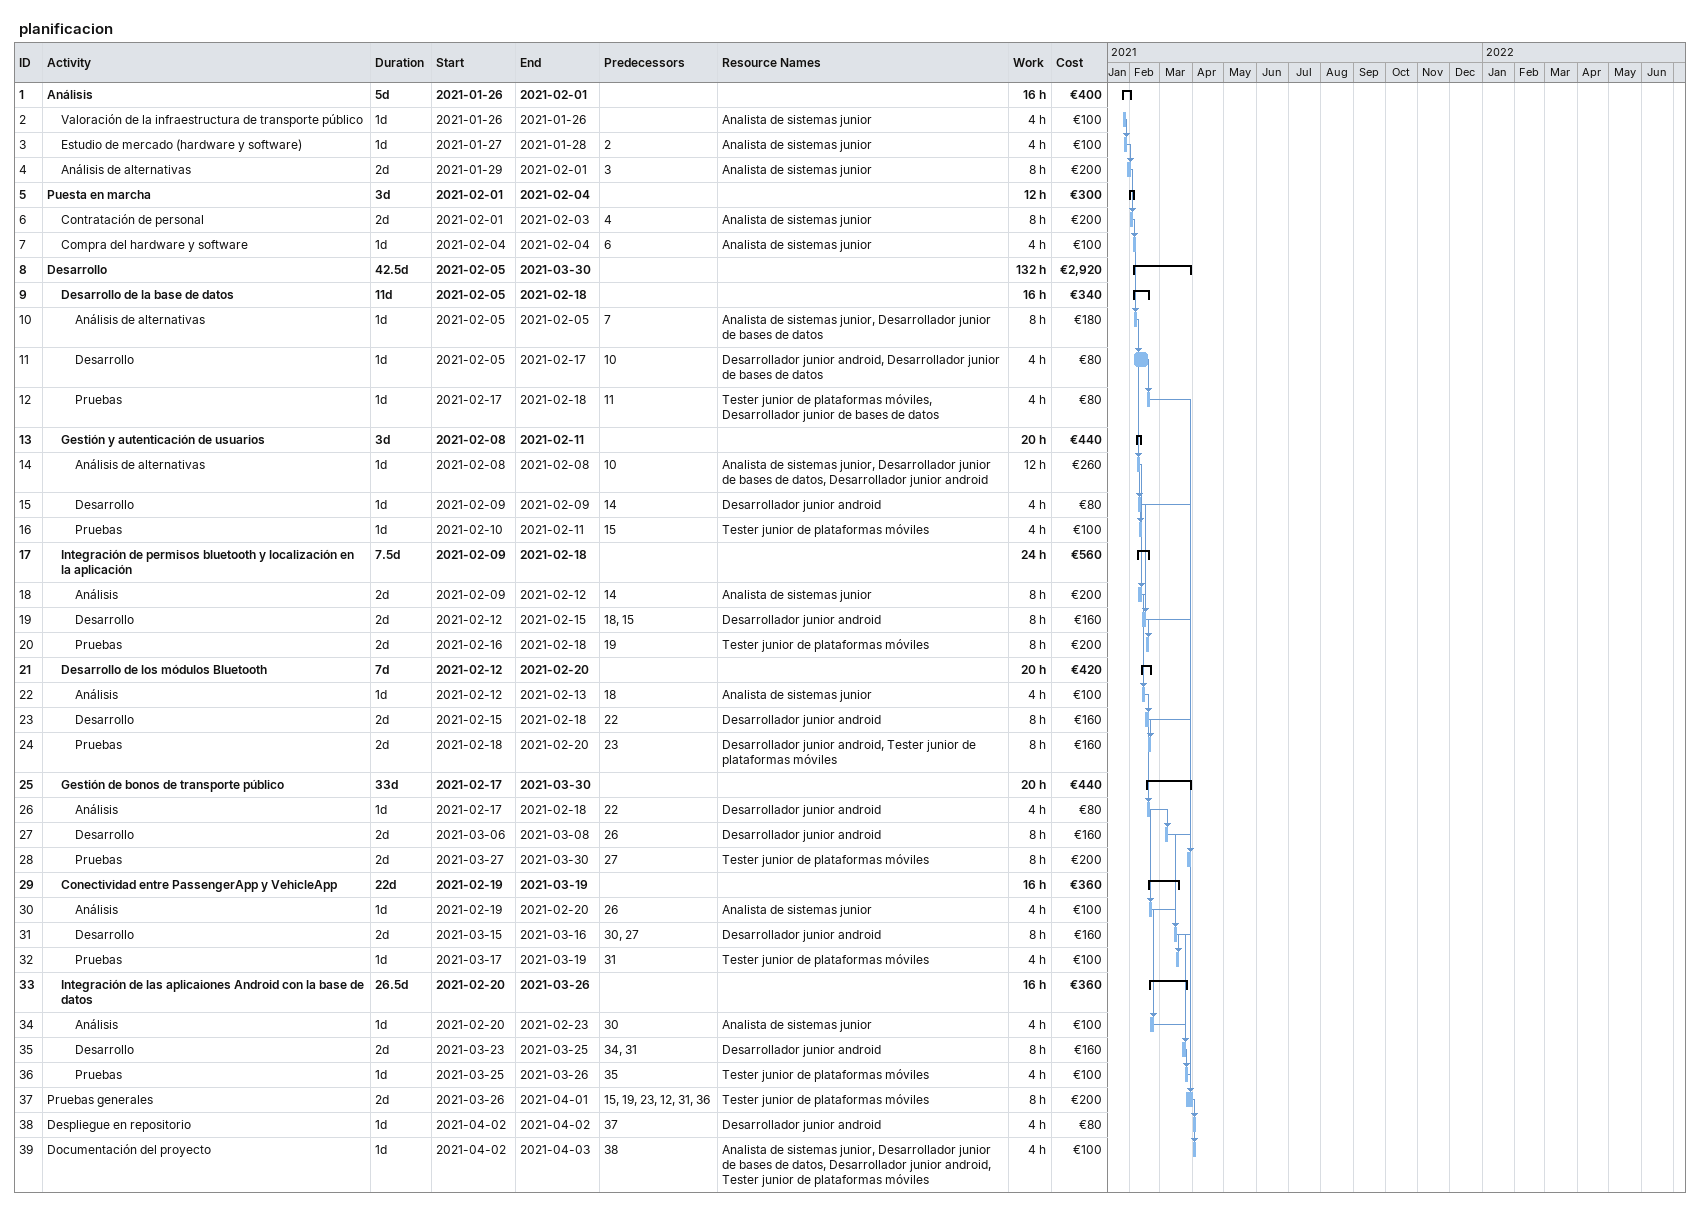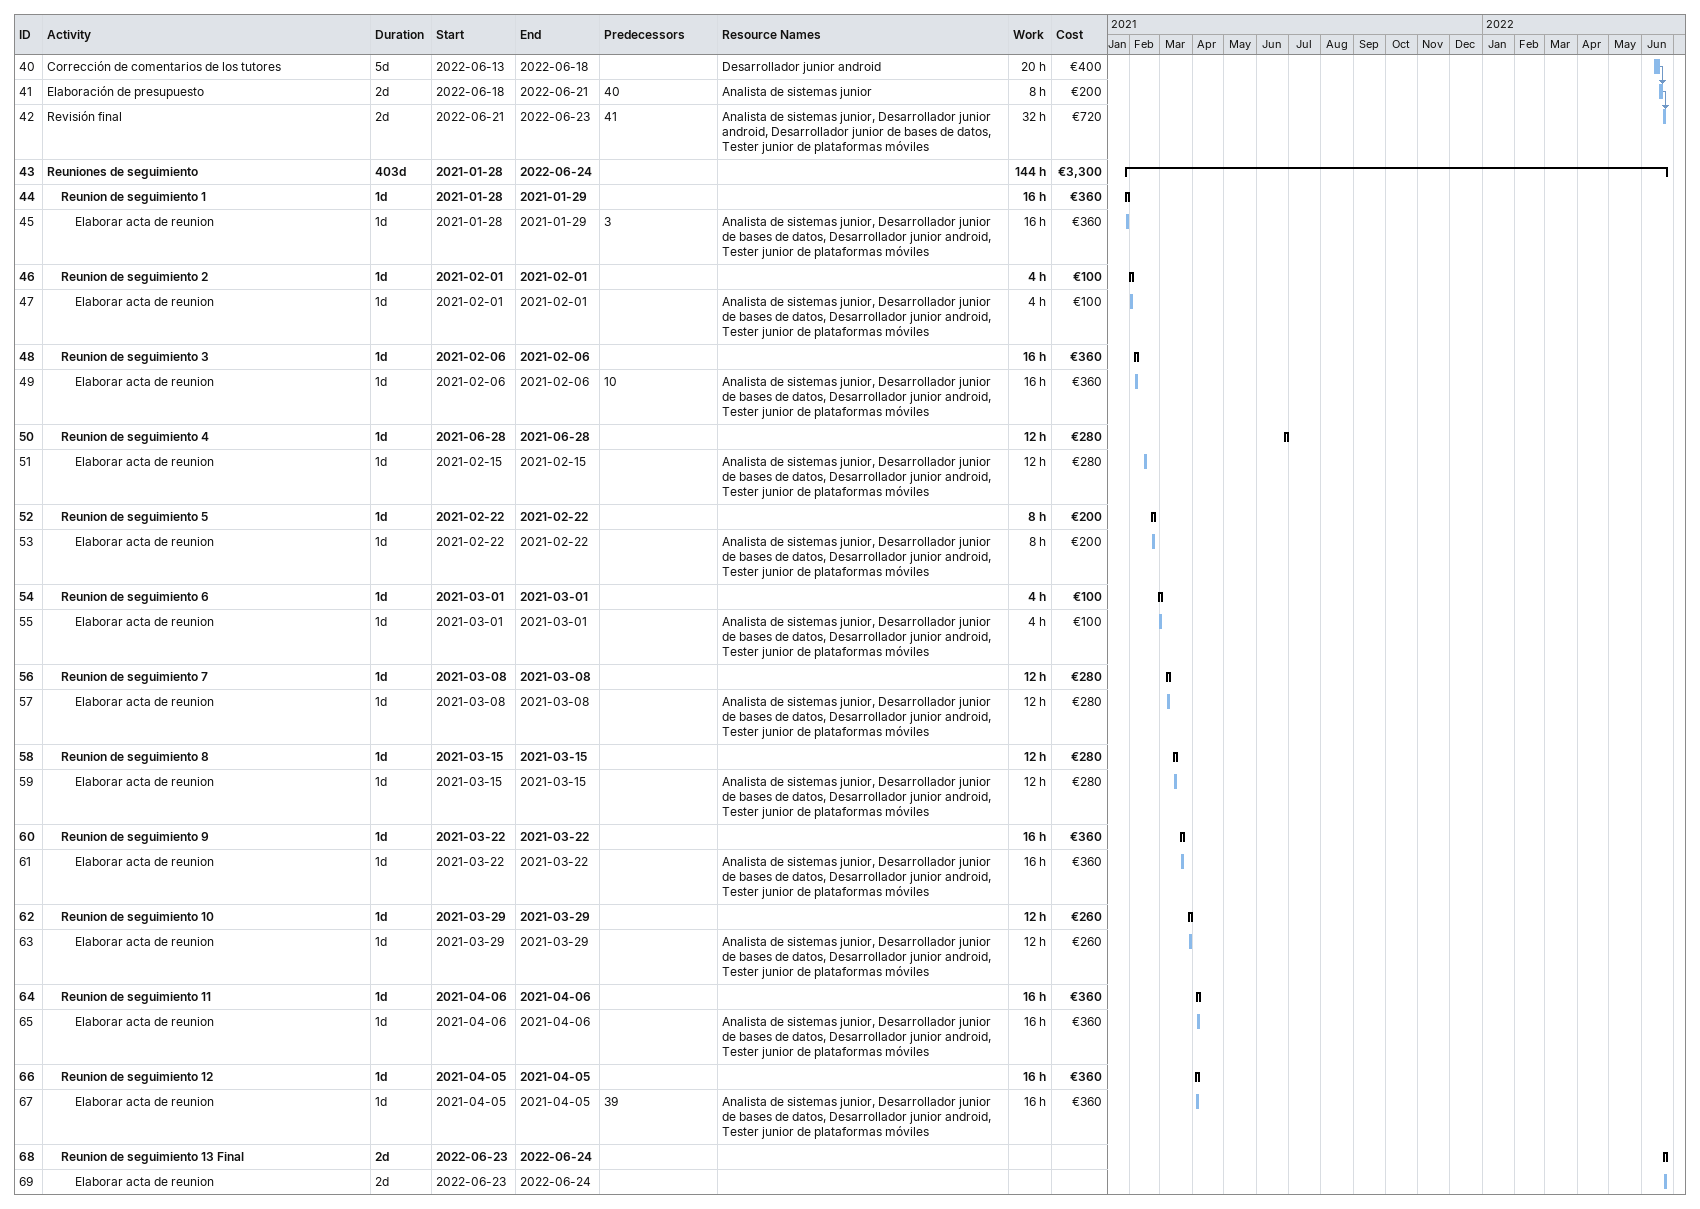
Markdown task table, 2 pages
planificacion

| ID | Level | Task | Duration | Start | Finish | Predecessors | Resources | Work (h) | Cost (€) |
|---|---|---|---|---|---|---|---|---|---|
| 1 | 1 | **Análisis** | 5d | 2021-01-26 | 2021-02-01 |  |  | 16 | 400 |
| 2 | 2 | Valoración de la infraestructura de transporte público | 1d | 2021-01-26 | 2021-01-26 |  | Analista de sistemas junior | 4 | 100 |
| 3 | 2 | Estudio de mercado (hardware y software) | 1d | 2021-01-27 | 2021-01-28 | 2 | Analista de sistemas junior | 4 | 100 |
| 4 | 2 | Análisis de alternativas | 2d | 2021-01-29 | 2021-02-01 | 3 | Analista de sistemas junior | 8 | 200 |
| 5 | 1 | **Puesta en marcha** | 3d | 2021-02-01 | 2021-02-04 |  |  | 12 | 300 |
| 6 | 2 | Contratación de personal | 2d | 2021-02-01 | 2021-02-03 | 4 | Analista de sistemas junior | 8 | 200 |
| 7 | 2 | Compra del hardware y software | 1d | 2021-02-04 | 2021-02-04 | 6 | Analista de sistemas junior | 4 | 100 |
| 8 | 1 | **Desarrollo** | 42.5d | 2021-02-05 | 2021-03-30 |  |  | 132 | 2920 |
| 9 | 2 | **Desarrollo de la base de datos** | 11d | 2021-02-05 | 2021-02-18 |  |  | 16 | 340 |
| 10 | 3 | Análisis de alternativas | 1d | 2021-02-05 | 2021-02-05 | 7 | Analista de sistemas junior, Desarrollador junior de bases de datos | 8 | 180 |
| 11 | 3 | Desarrollo | 1d | 2021-02-05 | 2021-02-17 | 10 | Desarrollador junior android, Desarrollador junior de bases de datos | 4 | 80 |
| 12 | 3 | Pruebas | 1d | 2021-02-17 | 2021-02-18 | 11 | Tester junior de plataformas móviles, Desarrollador junior de bases de datos | 4 | 80 |
| 13 | 2 | **Gestión y autenticación de usuarios** | 3d | 2021-02-08 | 2021-02-11 |  |  | 20 | 440 |
| 14 | 3 | Análisis de alternativas | 1d | 2021-02-08 | 2021-02-08 | 10 | Analista de sistemas junior, Desarrollador junior de bases de datos, Desarrollador junior android | 12 | 260 |
| 15 | 3 | Desarrollo | 1d | 2021-02-09 | 2021-02-09 | 14 | Desarrollador junior android | 4 | 80 |
| 16 | 3 | Pruebas | 1d | 2021-02-10 | 2021-02-11 | 15 | Tester junior de plataformas móviles | 4 | 100 |
| 17 | 2 | **Integración de permisos bluetooth y localización en la aplicación** | 7.5d | 2021-02-09 | 2021-02-18 |  |  | 24 | 560 |
| 18 | 3 | Análisis | 2d | 2021-02-09 | 2021-02-12 | 14 | Analista de sistemas junior | 8 | 200 |
| 19 | 3 | Desarrollo | 2d | 2021-02-12 | 2021-02-15 | 18, 15 | Desarrollador junior android | 8 | 160 |
| 20 | 3 | Pruebas | 2d | 2021-02-16 | 2021-02-18 | 19 | Tester junior de plataformas móviles | 8 | 200 |
| 21 | 2 | **Desarrollo de los módulos Bluetooth** | 7d | 2021-02-12 | 2021-02-20 |  |  | 20 | 420 |
| 22 | 3 | Análisis | 1d | 2021-02-12 | 2021-02-13 | 18 | Analista de sistemas junior | 4 | 100 |
| 23 | 3 | Desarrollo | 2d | 2021-02-15 | 2021-02-18 | 22 | Desarrollador junior android | 8 | 160 |
| 24 | 3 | Pruebas | 2d | 2021-02-18 | 2021-02-20 | 23 | Desarrollador junior android, Tester junior de plataformas móviles | 8 | 160 |
| 25 | 2 | **Gestión de bonos de transporte público** | 33d | 2021-02-17 | 2021-03-30 |  |  | 20 | 440 |
| 26 | 3 | Análisis | 1d | 2021-02-17 | 2021-02-18 | 22 | Desarrollador junior android | 4 | 80 |
| 27 | 3 | Desarrollo | 2d | 2021-03-06 | 2021-03-08 | 26 | Desarrollador junior android | 8 | 160 |
| 28 | 3 | Pruebas | 2d | 2021-03-27 | 2021-03-30 | 27 | Tester junior de plataformas móviles | 8 | 200 |
| 29 | 2 | **Conectividad entre PassengerApp y VehicleApp** | 22d | 2021-02-19 | 2021-03-19 |  |  | 16 | 360 |
| 30 | 3 | Análisis | 1d | 2021-02-19 | 2021-02-20 | 26 | Analista de sistemas junior | 4 | 100 |
| 31 | 3 | Desarrollo | 2d | 2021-03-15 | 2021-03-16 | 30, 27 | Desarrollador junior android | 8 | 160 |
| 32 | 3 | Pruebas | 1d | 2021-03-17 | 2021-03-19 | 31 | Tester junior de plataformas móviles | 4 | 100 |
| 33 | 2 | **Integración de las aplicaiones Android con la base de datos** | 26.5d | 2021-02-20 | 2021-03-26 |  |  | 16 | 360 |
| 34 | 3 | Análisis | 1d | 2021-02-20 | 2021-02-23 | 30 | Analista de sistemas junior | 4 | 100 |
| 35 | 3 | Desarrollo | 2d | 2021-03-23 | 2021-03-25 | 34, 31 | Desarrollador junior android | 8 | 160 |
| 36 | 3 | Pruebas | 1d | 2021-03-25 | 2021-03-26 | 35 | Tester junior de plataformas móviles | 4 | 100 |
| 37 | 1 | Pruebas generales | 2d | 2021-03-26 | 2021-04-01 | 15, 19, 23, 12, 31, 36 | Tester junior de plataformas móviles | 8 | 200 |
| 38 | 1 | Despliegue en repositorio | 1d | 2021-04-02 | 2021-04-02 | 37 | Desarrollador junior android | 4 | 80 |
| 39 | 1 | Documentación del proyecto | 1d | 2021-04-02 | 2021-04-03 | 38 | Analista de sistemas junior, Desarrollador junior de bases de datos, Desarrollador junior android, Tester junior de plataformas móviles | 4 | 100 |
| 40 | 1 | Corrección de comentarios de los tutores | 5d | 2022-06-13 | 2022-06-18 |  | Desarrollador junior android | 20 | 400 |
| 41 | 1 | Elaboración de presupuesto | 2d | 2022-06-18 | 2022-06-21 | 40 | Analista de sistemas junior | 8 | 200 |
| 42 | 1 | Revisión final | 2d | 2022-06-21 | 2022-06-23 | 41 | Analista de sistemas junior, Desarrollador junior android, Desarrollador junior de bases de datos, Tester junior de plataformas móviles | 32 | 720 |
| 43 | 1 | **Reuniones de seguimiento** | 403d | 2021-01-28 | 2022-06-24 |  |  | 144 | 3300 |
| 44 | 2 | **Reunion de seguimiento 1** | 1d | 2021-01-28 | 2021-01-29 |  |  | 16 | 360 |
| 45 | 3 | Elaborar acta de reunion | 1d | 2021-01-28 | 2021-01-29 | 3 | Analista de sistemas junior, Desarrollador junior de bases de datos, Desarrollador junior android, Tester junior de plataformas móviles | 16 | 360 |
| 46 | 2 | **Reunion de seguimiento 2** | 1d | 2021-02-01 | 2021-02-01 |  |  | 4 | 100 |
| 47 | 3 | Elaborar acta de reunion | 1d | 2021-02-01 | 2021-02-01 |  | Analista de sistemas junior, Desarrollador junior de bases de datos, Desarrollador junior android, Tester junior de plataformas móviles | 4 | 100 |
| 48 | 2 | **Reunion de seguimiento 3** | 1d | 2021-02-06 | 2021-02-06 |  |  | 16 | 360 |
| 49 | 3 | Elaborar acta de reunion | 1d | 2021-02-06 | 2021-02-06 | 10 | Analista de sistemas junior, Desarrollador junior de bases de datos, Desarrollador junior android, Tester junior de plataformas móviles | 16 | 360 |
| 50 | 2 | **Reunion de seguimiento 4** | 1d | 2021-06-28 | 2021-06-28 |  |  | 12 | 280 |
| 51 | 3 | Elaborar acta de reunion | 1d | 2021-02-15 | 2021-02-15 |  | Analista de sistemas junior, Desarrollador junior de bases de datos, Desarrollador junior android, Tester junior de plataformas móviles | 12 | 280 |
| 52 | 2 | **Reunion de seguimiento 5** | 1d | 2021-02-22 | 2021-02-22 |  |  | 8 | 200 |
| 53 | 3 | Elaborar acta de reunion | 1d | 2021-02-22 | 2021-02-22 |  | Analista de sistemas junior, Desarrollador junior de bases de datos, Desarrollador junior android, Tester junior de plataformas móviles | 8 | 200 |
| 54 | 2 | **Reunion de seguimiento 6** | 1d | 2021-03-01 | 2021-03-01 |  |  | 4 | 100 |
| 55 | 3 | Elaborar acta de reunion | 1d | 2021-03-01 | 2021-03-01 |  | Analista de sistemas junior, Desarrollador junior de bases de datos, Desarrollador junior android, Tester junior de plataformas móviles | 4 | 100 |
| 56 | 2 | **Reunion de seguimiento 7** | 1d | 2021-03-08 | 2021-03-08 |  |  | 12 | 280 |
| 57 | 3 | Elaborar acta de reunion | 1d | 2021-03-08 | 2021-03-08 |  | Analista de sistemas junior, Desarrollador junior de bases de datos, Desarrollador junior android, Tester junior de plataformas móviles | 12 | 280 |
| 58 | 2 | **Reunion de seguimiento 8** | 1d | 2021-03-15 | 2021-03-15 |  |  | 12 | 280 |
| 59 | 3 | Elaborar acta de reunion | 1d | 2021-03-15 | 2021-03-15 |  | Analista de sistemas junior, Desarrollador junior de bases de datos, Desarrollador junior android, Tester junior de plataformas móviles | 12 | 280 |
| 60 | 2 | **Reunion de seguimiento 9** | 1d | 2021-03-22 | 2021-03-22 |  |  | 16 | 360 |
| 61 | 3 | Elaborar acta de reunion | 1d | 2021-03-22 | 2021-03-22 |  | Analista de sistemas junior, Desarrollador junior de bases de datos, Desarrollador junior android, Tester junior de plataformas móviles | 16 | 360 |
| 62 | 2 | **Reunion de seguimiento 10** | 1d | 2021-03-29 | 2021-03-29 |  |  | 12 | 260 |
| 63 | 3 | Elaborar acta de reunion | 1d | 2021-03-29 | 2021-03-29 |  | Analista de sistemas junior, Desarrollador junior de bases de datos, Desarrollador junior android, Tester junior de plataformas móviles | 12 | 260 |
| 64 | 2 | **Reunion de seguimiento 11** | 1d | 2021-04-06 | 2021-04-06 |  |  | 16 | 360 |
| 65 | 3 | Elaborar acta de reunion | 1d | 2021-04-06 | 2021-04-06 |  | Analista de sistemas junior, Desarrollador junior de bases de datos, Desarrollador junior android, Tester junior de plataformas móviles | 16 | 360 |
| 66 | 2 | **Reunion de seguimiento 12** | 1d | 2021-04-05 | 2021-04-05 |  |  | 16 | 360 |
| 67 | 3 | Elaborar acta de reunion | 1d | 2021-04-05 | 2021-04-05 | 39 | Analista de sistemas junior, Desarrollador junior de bases de datos, Desarrollador junior android, Tester junior de plataformas móviles | 16 | 360 |
| 68 | 2 | **Reunion de seguimiento 13 Final** | 2d | 2022-06-23 | 2022-06-24 |  |  |  |  |
| 69 | 3 | Elaborar acta de reunion | 2d | 2022-06-23 | 2022-06-24 |  |  |  |  |
